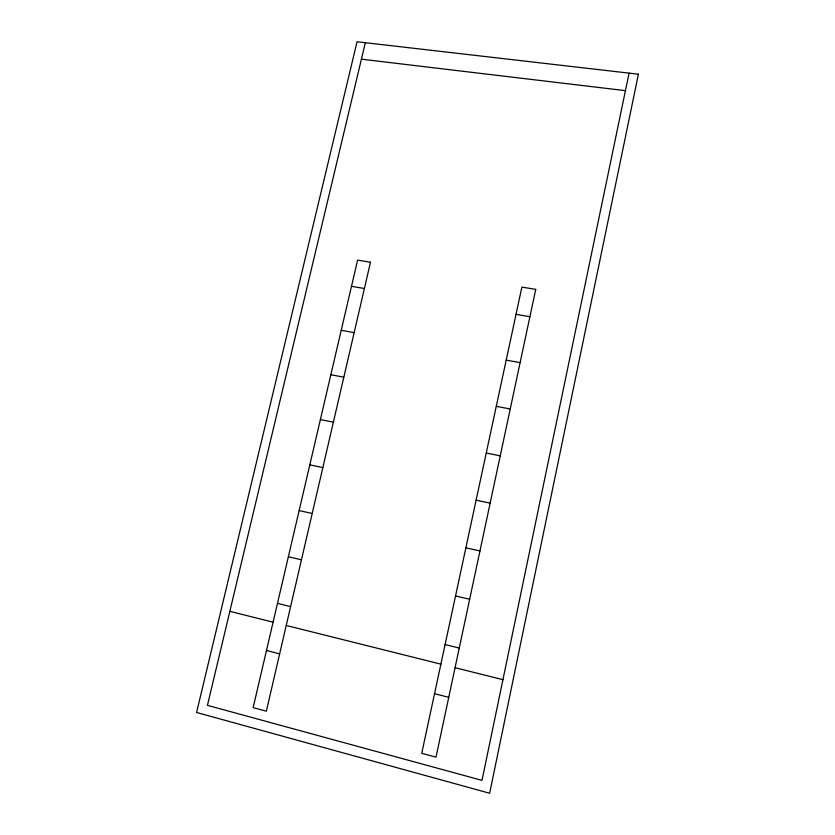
<?xml version="1.0" encoding="UTF-8"?>
<svg xmlns="http://www.w3.org/2000/svg" width="835" height="835" viewBox="0 0 835 835"><rect width="100%" height="100%" fill="white"/><g stroke="black" fill="none" stroke-linecap="round" stroke-linejoin="round"><path stroke-width="1.25" d="M629.079 73.136L482.004 780.37L207.445 705.345L365.344 42.71M361.409 59.181L625.436 90.65M351.493 286.311L364.394 288.503M516.03 314.346L529.912 316.715M341.223 330.295L354.165 332.633M506.198 360.115L520.121 362.62M330.858 374.717L343.822 377.19M496.272 406.332L510.227 408.993M320.389 419.556L333.384 422.186M486.241 453.019L500.238 455.837M309.816 464.844L322.853 467.61M476.117 500.175L490.145 503.161M299.139 510.571L312.207 513.494M465.878 547.812L479.958 550.954M288.357 556.747L301.456 559.815M455.545 595.94L469.656 599.248M277.47 603.381L290.601 606.607M445.097 644.557L459.25 648.043M229.844 611.345L273.087 622.169M286.228 625.457L440.89 664.149M455.065 667.697L502.941 679.68M266.48 650.486L279.642 653.868M434.544 693.687L448.739 697.329M638.41 74.211L489.644 793.25L196.59 712.474L357.056 41.75L638.41 74.211M535.736 289.38L435.985 757.168L421.738 753.306L521.885 287.104L535.736 289.38M370.489 262.232L266.344 711.201L253.141 707.621L357.61 260.113L370.489 262.232"/></g></svg>
